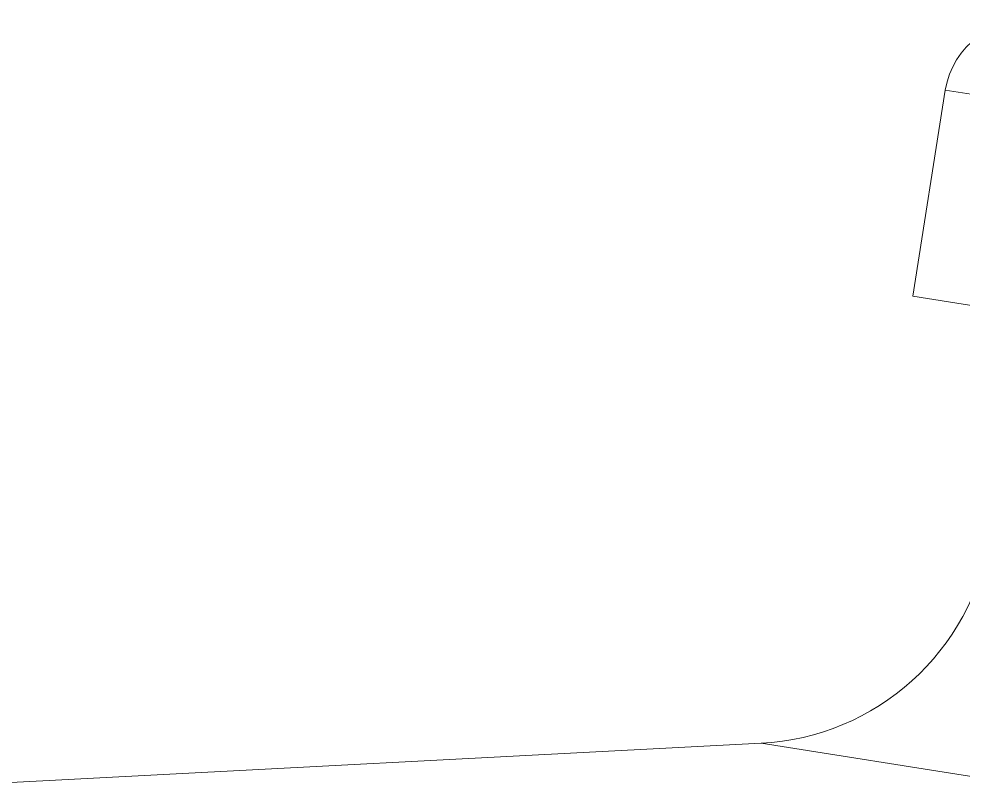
# Model space of a CAD drawing. Header units: millimetres. Extents: x 89051 to 218395, y -330386 to -125649.
# Drawn here: x 92848.39 to 92871.54, y -132414.12 to -132395.34 of the extents above; entities that cross this region are included whole.
import ezdxf

# ---------------------------------------------------------------- set-up
doc = ezdxf.new("R2010")
doc.units = ezdxf.units.MM
doc.header["$LTSCALE"] = 13
doc.linetypes.add('CENTER', pattern=[50.8, 31.75, -6.35, 6.35, -6.35])
doc.linetypes.add('HIDDEN', pattern=[9.525, 6.35, -3.175])
doc.layers.get('0').update_dxf_attribs({"color": 1, "linetype": 'CENTER'})
doc.layers.add('标注、文本', color=3, linetype='Continuous', lineweight=25)

# ---------------------------------------------------------------- blocks, each defined once
blk = doc.blocks.new('125506')
at = {"color": 8, "linetype": 'Continuous', "lineweight": 15}
for p, q in [((72074.856, -123523.329), (72045.588, -123527.965)), ((72077.868, -123534.002), (72046.022, -123539.046))]:
    blk.add_line(p, q, dxfattribs=at)
at = {"color": 7, "linetype": 'HIDDEN', "lineweight": 0}
blk.add_line((72045.588, -123527.965), (72074.856, -123523.329), dxfattribs=at)
at = {"color": 7, "linetype": 'Continuous', "lineweight": 15}
for p, q in [((72074.856, -123523.329), (72075.389, -123526.694)), ((72075.389, -123526.694), (72046.121, -123531.329)), ((72077.868, -123534.002), (72100.629, -123535.195))]:
    blk.add_line(p, q, dxfattribs=at)
for centre, radius, start, end in [((72073.539, -123523.537), 1.333, 9, 99), ((72078.077, -123530.008), 4, 189, 267)]:
    blk.add_arc(centre, radius, start, end, dxfattribs=at)

msp = doc.modelspace()

# ---------------------------------------------------------------- block references
at = {"layer": '标注、文本', "xscale": -1.5, "yscale": 1.5, "zscale": 1.5}
msp.add_blockref('125506', (200983.387, 52887.905), dxfattribs=at)

doc.saveas('drawing.dxf')
